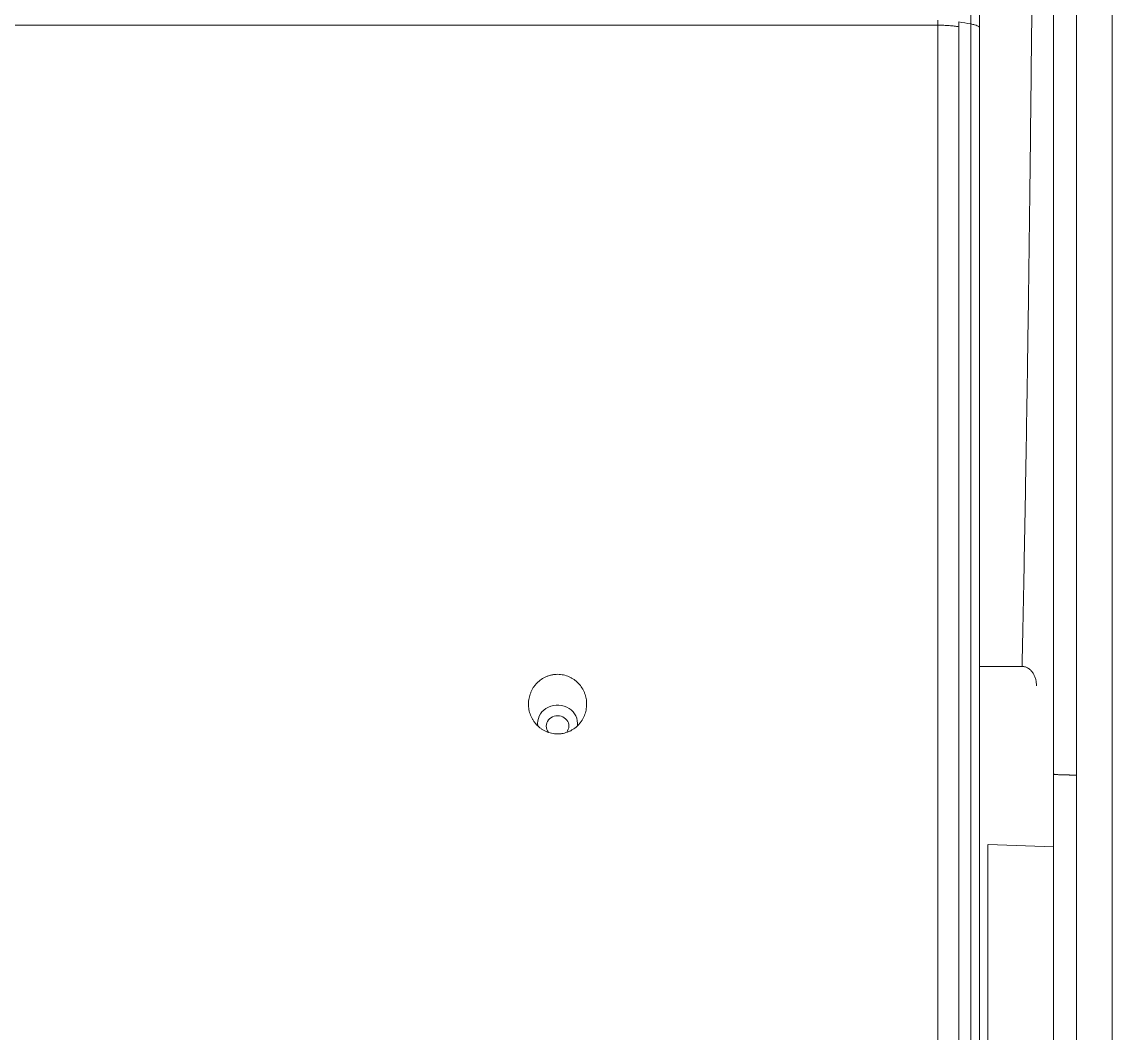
# Model space of a CAD drawing. Header units: millimetres. Extents: x 70151 to 230897, y 35202 to 113211.
# Drawn here: x 171917.25 to 171954.52, y 68723.11 to 68757.68 of the extents above; entities that cross this region are included whole.
import ezdxf

# ---------------------------------------------------------------- set-up
doc = ezdxf.new("R2010")
doc.units = ezdxf.units.MM
doc.header["$LTSCALE"] = 50
doc.layers.add('2-con', color=2, linetype='Continuous')
doc.layers.add('mark-B', color=2, linetype='Continuous', lineweight=20)

# ---------------------------------------------------------------- blocks, each defined once
blk = doc.blocks.new('무풍1way 일반')
at = {"layer": 'mark-B'}
for p, q in [((-443.206, -433.077), (-440.973, -433.155)), ((-442.132, -439.242), (-440.678, -439.242)), ((-442.132, -439.242), (-440.678, -439.242))]:
    blk.add_line(p, q, dxfattribs=at)
for centre, major_axis, start_param, end_param in [((-426.253, -437.3), (-0.681, 0), 6.121197, 6.283185), ((-426.253, -437.3), (-0.681, 0), 0, 3.287283), ((-426.253, -437.203), (0.387, 0), 2.50895, 6.283185), ((-426.253, -437.203), (0.387, 0), 0, 0.657572)]:
    blk.add_ellipse(centre, major_axis=major_axis, ratio=0.913545, start_param=start_param, end_param=end_param, dxfattribs=at)
for points, knots in [([(-445.215, -488.316), (-445.215, -487.577), (-445.215, -486.837), (-445.215, -485.354), (-445.215, -484.612), (-445.215, -482.385), (-445.215, -480.897), (-445.215, -477.917), (-445.215, -475.677), (-445.215, -473.432), (-445.215, -471.934), (-445.215, -471.184), (-445.215, -468.933), (-445.215, -467.431), (-445.215, -465.174), (-445.215, -464.421), (-445.215, -462.914), (-445.215, -462.16), (-445.215, -460.652), (-445.215, -459.897), (-445.215, -458.387), (-445.215, -457.632), (-445.215, -455.367), (-445.215, -453.856), (-445.215, -450.834), (-445.215, -449.322), (-445.215, -446.297), (-445.215, -444.784), (-445.215, -440.244), (-445.215, -437.215), (-445.215, -431.154), (-445.215, -428.121), (-445.215, -423.569), (-445.215, -422.051), (-445.215, -419.774), (-445.215, -419.015), (-445.215, -417.496), (-445.215, -416.736), (-445.215, -415.977)], [0, 0, 0, 0, 0.03125, 0.03125, 0.0625, 0.0625, 0.125, 0.125, 0.1875, 0.21875, 0.21875, 0.25, 0.25, 0.3125, 0.3125, 0.34375, 0.34375, 0.375, 0.375, 0.40625, 0.40625, 0.4375, 0.4375, 0.5, 0.5, 0.5625, 0.5625, 0.625, 0.625, 0.75, 0.75, 0.875, 0.875, 0.9375, 0.9375, 0.96875, 0.96875, 1, 1, 1, 1]), ([(-445.215, -488.316), (-445.215, -487.577), (-445.215, -486.837), (-445.215, -485.354), (-445.215, -484.612), (-445.215, -482.385), (-445.215, -480.897), (-445.215, -477.917), (-445.215, -475.677), (-445.215, -473.432), (-445.215, -471.934), (-445.215, -471.184), (-445.215, -468.933), (-445.215, -467.431), (-445.215, -465.174), (-445.215, -464.421), (-445.215, -462.914), (-445.215, -462.16), (-445.215, -460.652), (-445.215, -459.897), (-445.215, -458.387), (-445.215, -457.632), (-445.215, -455.367), (-445.215, -453.856), (-445.215, -450.834), (-445.215, -449.322), (-445.215, -446.297), (-445.215, -444.784), (-445.215, -440.244), (-445.215, -437.215), (-445.215, -431.154), (-445.215, -428.121), (-445.215, -423.569), (-445.215, -422.051), (-445.215, -419.774), (-445.215, -419.015), (-445.215, -417.496), (-445.215, -416.736), (-445.215, -415.977)], [0, 0, 0, 0, 0.03125, 0.03125, 0.0625, 0.0625, 0.125, 0.125, 0.1875, 0.21875, 0.21875, 0.25, 0.25, 0.3125, 0.3125, 0.34375, 0.34375, 0.375, 0.375, 0.40625, 0.40625, 0.4375, 0.4375, 0.5, 0.5, 0.5625, 0.5625, 0.625, 0.625, 0.75, 0.75, 0.875, 0.875, 0.9375, 0.9375, 0.96875, 0.96875, 1, 1, 1, 1]), ([(-443.993, -435.528), (-443.993, -432.242), (-443.993, -428.954), (-443.993, -424.018), (-443.993, -422.373), (-443.993, -419.903), (-443.993, -419.08), (-443.993, -417.433), (-443.993, -416.61), (-443.993, -415.786)], [0, 0, 0, 0, 0.5, 0.5, 0.75, 0.75, 0.875, 0.875, 1, 1, 1, 1]), ([(-443.993, -435.528), (-443.993, -432.242), (-443.993, -428.954), (-443.993, -424.018), (-443.993, -422.373), (-443.993, -419.903), (-443.993, -419.08), (-443.993, -417.433), (-443.993, -416.61), (-443.993, -415.786)], [0, 0, 0, 0, 0.5, 0.5, 0.75, 0.75, 0.875, 0.875, 1, 1, 1, 1]), ([(-440.968, -433.155), (-440.968, -433.155), (-440.968, -433.147), (-440.968, -433.11), (-440.968, -433.074), (-440.968, -433.012), (-440.968, -432.999), (-440.968, -432.97), (-440.968, -432.925), (-440.968, -432.872), (-440.968, -432.756), (-440.968, -432.574), (-440.968, -432.34), (-440.968, -432.145), (-440.968, -432.076), (-440.968, -431.986), (-440.968, -431.968), (-440.968, -431.931), (-440.968, -431.912), (-440.968, -431.856), (-440.968, -431.818), (-440.968, -431.623), (-440.968, -431.455), (-440.968, -431.099), (-440.968, -430.91), (-440.968, -430.51), (-440.968, -430.299), (-440.968, -430.022), (-440.968, -429.965), (-440.968, -429.852), (-440.968, -429.679), (-440.968, -429.503), (-440.968, -429.145), (-440.968, -428.652), (-440.968, -428.131), (-440.968, -427.728), (-440.968, -427.592), (-440.968, -427.386), (-440.968, -427.316), (-440.968, -427.211), (-440.968, -427.176), (-440.968, -427.106), (-440.968, -426.79), (-440.968, -426.47), (-440.968, -425.896), (-440.968, -425.605), (-440.968, -425.019), (-440.968, -424.723), (-440.968, -424.349), (-440.968, -424.274), (-440.968, -424.124), (-440.968, -424.049), (-440.968, -423.823), (-440.968, -423.674), (-440.968, -423.226), (-440.969, -422.632), (-440.969, -422.045), (-440.969, -421.608), (-440.969, -421.463), (-440.969, -421.246), (-440.969, -421.173), (-440.969, -421.029), (-440.969, -420.957), (-440.969, -420.599), (-440.969, -420.318), (-440.969, -419.771), (-440.969, -419.503), (-440.969, -418.981), (-440.969, -418.726), (-440.97, -418.415), (-440.97, -418.322), (-440.97, -418.231), (-440.97, -418.17), (-440.97, -418.14), (-440.97, -417.989), (-440.97, -417.87), (-440.97, -417.524), (-440.97, -417.082), (-440.97, -416.681), (-440.97, -416.3), (-440.97, -416.12), (-440.97, -415.95)], [0, 0, 0, 0, 0.02803, 0.02803, 0.065413, 0.065413, 0.074759, 0.074759, 0.084105, 0.102797, 0.102797, 0.14018, 0.177564, 0.177564, 0.196255, 0.196255, 0.200928, 0.200928, 0.205601, 0.205601, 0.214947, 0.214947, 0.252331, 0.252331, 0.289714, 0.289714, 0.327097, 0.327097, 0.336443, 0.336443, 0.345789, 0.364481, 0.364481, 0.401864, 0.439248, 0.439248, 0.45794, 0.45794, 0.467286, 0.467286, 0.471958, 0.471958, 0.476631, 0.514015, 0.514015, 0.551398, 0.551398, 0.588782, 0.588782, 0.598128, 0.598128, 0.607474, 0.607474, 0.626165, 0.626165, 0.663549, 0.700932, 0.700932, 0.719624, 0.719624, 0.72897, 0.72897, 0.738316, 0.738316, 0.775699, 0.775699, 0.813083, 0.813083, 0.850466, 0.850466, 0.859812, 0.864485, 0.864485, 0.869158, 0.869158, 0.88785, 0.88785, 0.925233, 0.962617, 0.962617, 1, 1, 1, 1]), ([(-443.206, -435.562), (-443.206, -432.51), (-443.206, -429.455), (-443.206, -424.87), (-443.206, -423.341), (-443.206, -421.048), (-443.206, -420.283), (-443.206, -418.753), (-443.206, -417.988), (-443.206, -417.223)], [0, 0, 0, 0, 0.5, 0.5, 0.75, 0.75, 0.875, 0.875, 1, 1, 1, 1]), ([(-443.206, -435.562), (-443.206, -432.51), (-443.206, -429.455), (-443.206, -424.87), (-443.206, -423.341), (-443.206, -421.048), (-443.206, -420.283), (-443.206, -418.753), (-443.206, -417.988), (-443.206, -417.223)], [0, 0, 0, 0, 0.5, 0.5, 0.75, 0.75, 0.875, 0.875, 1, 1, 1, 1]), ([(-440.383, -426.34), (-440.383, -432.166), (-440.384, -437.984), (-440.385, -446.7), (-440.385, -449.603), (-440.385, -453.956), (-440.385, -455.406), (-440.385, -457.581), (-440.385, -458.668), (-440.385, -459.755), (-440.385, -460.479), (-440.385, -460.841), (-440.385, -461.204)], [0, 0, 0, 0, 0.5, 0.5, 0.75, 0.75, 0.875, 0.875, 0.9375, 0.96875, 0.96875, 1, 1, 1, 1]), ([(-439.969, -461.11), (-439.969, -458.225), (-439.969, -455.338), (-439.969, -449.561), (-439.969, -446.67), (-439.968, -437.993), (-439.967, -432.201), (-439.967, -426.402)], [0, 0, 0, 0, 0.25, 0.25, 0.5, 0.5, 1, 1, 1, 1]), ([(-439.257, -426.445), (-439.257, -432.246), (-439.258, -438.039), (-439.259, -446.719), (-439.259, -449.61), (-439.259, -455.389), (-439.259, -458.277), (-439.259, -461.162)], [0, 0, 0, 0, 0.5, 0.5, 0.75, 0.75, 1, 1, 1, 1]), ([(-440.677, -430.058), (-440.677, -430.082), (-440.677, -430.107), (-440.677, -430.159), (-440.677, -430.186), (-440.677, -430.267), (-440.677, -430.324), (-440.677, -430.412), (-440.677, -430.442), (-440.677, -430.502), (-440.677, -430.533), (-440.677, -430.624), (-440.677, -430.686), (-440.677, -430.762), (-440.677, -430.778), (-440.677, -430.809), (-440.677, -430.824), (-440.677, -430.87), (-440.677, -430.9), (-440.677, -430.989), (-440.677, -431.047), (-440.677, -431.117), (-440.677, -431.131), (-440.677, -431.158), (-440.677, -431.199), (-440.677, -431.237), (-440.677, -431.312), (-440.677, -431.358), (-440.677, -431.402)], [0, 0, 0, 0, 0.0625, 0.0625, 0.125, 0.125, 0.25, 0.25, 0.3125, 0.3125, 0.375, 0.375, 0.5, 0.5, 0.53125, 0.53125, 0.5625, 0.5625, 0.625, 0.625, 0.75, 0.75, 0.78125, 0.78125, 0.8125, 0.875, 0.875, 1, 1, 1, 1]), ([(-440.678, -435.572), (-440.678, -435.539), (-440.678, -435.469), (-440.678, -435.38), (-440.678, -435.328), (-440.678, -435.307), (-440.678, -435.296), (-440.678, -435.264), (-440.678, -435.242), (-440.678, -435.176), (-440.678, -435.13), (-440.678, -435.06), (-440.678, -435.037), (-440.678, -434.989), (-440.678, -434.965), (-440.678, -434.921), (-440.678, -434.901), (-440.678, -434.881)], [0, 0, 0, 0, 0.184715, 0.36943, 0.415609, 0.415609, 0.461788, 0.461788, 0.554146, 0.554146, 0.738861, 0.738861, 0.831218, 0.831218, 0.923576, 0.923576, 1, 1, 1, 1]), ([(-443.993, -435.528), (-443.987, -435.528), (-443.977, -435.528), (-443.961, -435.528), (-443.945, -435.528), (-443.929, -435.528), (-443.913, -435.528), (-443.897, -435.528), (-443.881, -435.529), (-443.865, -435.529), (-443.849, -435.529), (-443.834, -435.529), (-443.818, -435.53), (-443.802, -435.53), (-443.787, -435.53), (-443.772, -435.53), (-443.756, -435.531), (-443.741, -435.531), (-443.726, -435.531), (-443.711, -435.531), (-443.696, -435.532), (-443.663, -435.532), (-443.613, -435.534), (-443.548, -435.536), (-443.487, -435.538), (-443.432, -435.54), (-443.382, -435.542), (-443.339, -435.545), (-443.299, -435.547), (-443.274, -435.549), (-443.26, -435.551), (-443.254, -435.552), (-443.248, -435.552), (-443.242, -435.553), (-443.236, -435.554), (-443.23, -435.555), (-443.225, -435.556), (-443.22, -435.556), (-443.216, -435.557), (-443.212, -435.558), (-443.209, -435.56), (-443.207, -435.561), (-443.207, -435.561), (-443.206, -435.562)], [0, 0, 0, 0, 0.012213, 0.024456, 0.036729, 0.049032, 0.061366, 0.073731, 0.086126, 0.098552, 0.111009, 0.123497, 0.136016, 0.148567, 0.161149, 0.173762, 0.186407, 0.199083, 0.211792, 0.224532, 0.237304, 0.250109, 0.310197, 0.3719, 0.435228, 0.500189, 0.558009, 0.618953, 0.683027, 0.750234, 0.764194, 0.779031, 0.794742, 0.811329, 0.828791, 0.847129, 0.866341, 0.886429, 0.907393, 0.929232, 0.951946, 0.975535, 1, 1, 1, 1]), ([(-443.993, -488.316), (-443.993, -486.152), (-443.993, -483.982), (-443.993, -480.718), (-443.993, -479.629), (-443.993, -477.447), (-443.993, -476.354), (-443.993, -473.073), (-443.993, -470.881), (-443.993, -467.584), (-443.993, -466.484), (-443.993, -464.832), (-443.993, -464.281), (-443.993, -463.179), (-443.993, -462.627), (-443.993, -460.972), (-443.993, -459.868), (-443.993, -457.659), (-443.993, -456.554), (-443.993, -453.239), (-443.993, -451.028), (-443.993, -446.603), (-443.993, -444.39), (-443.993, -439.96), (-443.993, -437.744), (-443.993, -435.528)], [0, 0, 0, 0, 0.125, 0.125, 0.1875, 0.1875, 0.25, 0.25, 0.375, 0.375, 0.4375, 0.4375, 0.46875, 0.46875, 0.5, 0.5, 0.5625, 0.5625, 0.625, 0.625, 0.75, 0.75, 0.875, 0.875, 1, 1, 1, 1]), ([(-443.993, -435.528), (-443.987, -435.528), (-443.977, -435.528), (-443.961, -435.528), (-443.945, -435.528), (-443.929, -435.528), (-443.913, -435.528), (-443.897, -435.528), (-443.881, -435.529), (-443.865, -435.529), (-443.849, -435.529), (-443.834, -435.529), (-443.818, -435.53), (-443.802, -435.53), (-443.787, -435.53), (-443.772, -435.53), (-443.756, -435.531), (-443.741, -435.531), (-443.726, -435.531), (-443.711, -435.531), (-443.696, -435.532), (-443.663, -435.532), (-443.613, -435.534), (-443.548, -435.536), (-443.487, -435.538), (-443.432, -435.54), (-443.382, -435.542), (-443.339, -435.545), (-443.299, -435.547), (-443.274, -435.549), (-443.26, -435.551), (-443.254, -435.552), (-443.248, -435.552), (-443.242, -435.553), (-443.236, -435.554), (-443.23, -435.555), (-443.225, -435.556), (-443.22, -435.556), (-443.216, -435.557), (-443.212, -435.558), (-443.209, -435.56), (-443.207, -435.561), (-443.207, -435.561), (-443.206, -435.562)], [0, 0, 0, 0, 0.012213, 0.024456, 0.036729, 0.049032, 0.061366, 0.073731, 0.086126, 0.098552, 0.111009, 0.123497, 0.136016, 0.148567, 0.161149, 0.173762, 0.186407, 0.199083, 0.211792, 0.224532, 0.237304, 0.250109, 0.310197, 0.3719, 0.435228, 0.500189, 0.558009, 0.618953, 0.683027, 0.750234, 0.764194, 0.779031, 0.794742, 0.811329, 0.828791, 0.847129, 0.866341, 0.886429, 0.907393, 0.929232, 0.951946, 0.975535, 1, 1, 1, 1]), ([(-443.993, -488.316), (-443.993, -486.152), (-443.993, -483.982), (-443.993, -480.718), (-443.993, -479.629), (-443.993, -477.447), (-443.993, -476.354), (-443.993, -473.073), (-443.993, -470.881), (-443.993, -467.584), (-443.993, -466.484), (-443.993, -464.832), (-443.993, -464.281), (-443.993, -463.179), (-443.993, -462.627), (-443.993, -460.972), (-443.993, -459.868), (-443.993, -457.659), (-443.993, -456.554), (-443.993, -453.239), (-443.993, -451.028), (-443.993, -446.603), (-443.993, -444.39), (-443.993, -439.96), (-443.993, -437.744), (-443.993, -435.528)], [0, 0, 0, 0, 0.125, 0.125, 0.1875, 0.1875, 0.25, 0.25, 0.375, 0.375, 0.4375, 0.4375, 0.46875, 0.46875, 0.5, 0.5, 0.5625, 0.5625, 0.625, 0.625, 0.75, 0.75, 0.875, 0.875, 1, 1, 1, 1]), ([(-443.207, -435.562), (-443.207, -439.993), (-443.207, -444.421), (-443.207, -451.054), (-443.207, -453.265), (-443.206, -456.578), (-443.206, -457.682), (-443.207, -459.89), (-443.207, -460.994), (-443.207, -462.648), (-443.207, -463.199), (-443.207, -464.301), (-443.207, -464.851), (-443.207, -466.502), (-443.207, -467.602), (-443.207, -470.896), (-443.207, -473.087), (-443.207, -476.366), (-443.207, -477.458), (-443.207, -479.638), (-443.207, -480.727), (-443.207, -483.988), (-443.207, -486.155), (-443.207, -488.316)], [0, 0, 0, 0, 0.25, 0.25, 0.375, 0.375, 0.4375, 0.4375, 0.5, 0.5, 0.53125, 0.53125, 0.5625, 0.5625, 0.625, 0.625, 0.75, 0.75, 0.8125, 0.8125, 0.875, 0.875, 1, 1, 1, 1]), ([(-443.207, -435.562), (-443.207, -439.993), (-443.207, -444.421), (-443.207, -451.054), (-443.207, -453.265), (-443.206, -456.578), (-443.206, -457.682), (-443.207, -459.89), (-443.207, -460.994), (-443.207, -462.648), (-443.207, -463.199), (-443.207, -464.301), (-443.207, -464.851), (-443.207, -466.502), (-443.207, -467.602), (-443.207, -470.896), (-443.207, -473.087), (-443.207, -476.366), (-443.207, -477.458), (-443.207, -479.638), (-443.207, -480.727), (-443.207, -483.988), (-443.207, -486.155), (-443.207, -488.316)], [0, 0, 0, 0, 0.25, 0.25, 0.375, 0.375, 0.4375, 0.4375, 0.5, 0.5, 0.53125, 0.53125, 0.5625, 0.5625, 0.625, 0.625, 0.75, 0.75, 0.8125, 0.8125, 0.875, 0.875, 1, 1, 1, 1]), ([(-440.679, -444.366), (-440.679, -444.282), (-440.679, -444.198), (-440.679, -443.888), (-440.679, -443.661), (-440.679, -442.528), (-440.678, -441.621), (-440.678, -439), (-440.678, -437.286), (-440.678, -435.572)], [0, 0, 0, 0, 0.028565, 0.028565, 0.105898, 0.105898, 0.415231, 0.415231, 1, 1, 1, 1]), ([(-427.246, -437.897), (-427.243, -437.831), (-427.223, -437.702), (-427.18, -437.579), (-427.146, -437.505), (-427.138, -437.49), (-427.123, -437.46), (-427.099, -437.417), (-427.054, -437.349), (-427.014, -437.297), (-426.981, -437.26), (-426.97, -437.248), (-426.947, -437.225), (-426.935, -437.213), (-426.874, -437.156), (-426.822, -437.116), (-426.738, -437.065), (-426.709, -437.049), (-426.664, -437.027), (-426.649, -437.02), (-426.618, -437.007), (-426.603, -437.001), (-426.525, -436.973), (-426.461, -436.956), (-426.379, -436.944), (-426.363, -436.942), (-426.329, -436.939), (-426.313, -436.938), (-426.263, -436.936), (-426.23, -436.936), (-426.131, -436.942), (-426.065, -436.952), (-425.936, -436.987), (-425.874, -437.01), (-425.786, -437.055), (-425.757, -437.071), (-425.715, -437.098), (-425.701, -437.107), (-425.674, -437.126), (-425.661, -437.136), (-425.596, -437.187), (-425.548, -437.232), (-425.495, -437.295), (-425.484, -437.308), (-425.464, -437.334), (-425.454, -437.347), (-425.426, -437.388), (-425.408, -437.416), (-425.36, -437.501), (-425.333, -437.561), (-425.291, -437.686), (-425.276, -437.75), (-425.263, -437.847), (-425.26, -437.879), (-425.257, -437.945), (-425.258, -437.978), (-425.263, -438.077), (-425.273, -438.141), (-425.296, -438.236), (-425.305, -438.268), (-425.322, -438.314), (-425.328, -438.33), (-425.34, -438.36), (-425.347, -438.375), (-425.381, -438.45), (-425.414, -438.506), (-425.462, -438.573), (-425.472, -438.586), (-425.493, -438.612), (-425.503, -438.625), (-425.536, -438.662), (-425.559, -438.685), (-425.631, -438.752), (-425.683, -438.792), (-425.754, -438.836), (-425.768, -438.844), (-425.798, -438.86), (-425.842, -438.883), (-425.918, -438.915), (-425.981, -438.935), (-426.029, -438.947), (-426.045, -438.951), (-426.078, -438.957), (-426.094, -438.96), (-426.177, -438.972), (-426.243, -438.975), (-426.342, -438.969), (-426.375, -438.966), (-426.441, -438.955), (-426.474, -438.948), (-426.569, -438.922), (-426.631, -438.899), (-426.705, -438.862), (-426.72, -438.854), (-426.749, -438.837), (-426.792, -438.812), (-426.859, -438.764), (-426.909, -438.721), (-426.956, -438.676), (-426.979, -438.651), (-427.044, -438.576), (-427.081, -438.522), (-427.122, -438.451), (-427.13, -438.437), (-427.144, -438.407), (-427.152, -438.392), (-427.172, -438.347), (-427.184, -438.316), (-427.215, -438.223), (-427.23, -438.16), (-427.243, -438.062), (-427.246, -438.029), (-427.248, -437.963), (-427.248, -437.93), (-427.246, -437.897)], [0, 0, 0, 0, 0.03125, 0.0625, 0.0625, 0.070313, 0.070313, 0.078125, 0.09375, 0.109375, 0.109375, 0.117188, 0.117188, 0.125, 0.125, 0.15625, 0.15625, 0.171875, 0.171875, 0.179688, 0.179688, 0.1875, 0.1875, 0.21875, 0.21875, 0.226563, 0.226563, 0.234375, 0.234375, 0.25, 0.25, 0.28125, 0.28125, 0.3125, 0.3125, 0.328125, 0.328125, 0.335938, 0.335938, 0.34375, 0.34375, 0.375, 0.375, 0.382813, 0.382813, 0.390625, 0.390625, 0.40625, 0.40625, 0.4375, 0.4375, 0.46875, 0.46875, 0.484375, 0.484375, 0.5, 0.5, 0.53125, 0.53125, 0.546875, 0.546875, 0.554688, 0.554688, 0.5625, 0.5625, 0.59375, 0.59375, 0.601563, 0.601563, 0.609375, 0.609375, 0.625, 0.625, 0.65625, 0.65625, 0.664063, 0.664063, 0.671875, 0.6875, 0.703125, 0.703125, 0.710938, 0.710938, 0.71875, 0.71875, 0.75, 0.75, 0.765625, 0.765625, 0.78125, 0.78125, 0.8125, 0.8125, 0.820313, 0.820313, 0.828125, 0.84375, 0.859375, 0.859375, 0.875, 0.875, 0.90625, 0.90625, 0.914063, 0.914063, 0.921875, 0.921875, 0.9375, 0.9375, 0.96875, 0.96875, 0.984375, 0.984375, 1, 1, 1, 1]), ([(-442.627, -438.574), (-442.628, -438.613), (-442.625, -438.651), (-442.616, -438.726), (-442.608, -438.764), (-442.594, -438.819), (-442.588, -438.838), (-442.576, -438.874), (-442.569, -438.892), (-442.546, -438.945), (-442.529, -438.978), (-442.498, -439.027), (-442.486, -439.043), (-442.463, -439.073), (-442.438, -439.102), (-442.41, -439.128), (-442.381, -439.153), (-442.365, -439.164), (-442.317, -439.196), (-442.283, -439.213), (-442.209, -439.236), (-442.171, -439.242), (-442.132, -439.242)], [0, 0, 0, 0, 0.125, 0.125, 0.25, 0.25, 0.3125, 0.3125, 0.375, 0.375, 0.5, 0.5, 0.5625, 0.5625, 0.625, 0.6875, 0.6875, 0.75, 0.75, 0.875, 0.875, 1, 1, 1, 1]), ([(-442.627, -438.574), (-442.628, -438.613), (-442.625, -438.651), (-442.616, -438.726), (-442.608, -438.764), (-442.594, -438.819), (-442.588, -438.838), (-442.576, -438.874), (-442.569, -438.892), (-442.546, -438.945), (-442.529, -438.978), (-442.498, -439.027), (-442.486, -439.043), (-442.463, -439.073), (-442.438, -439.102), (-442.41, -439.128), (-442.381, -439.153), (-442.365, -439.164), (-442.317, -439.196), (-442.283, -439.213), (-442.209, -439.236), (-442.171, -439.242), (-442.132, -439.242)], [0, 0, 0, 0, 0.125, 0.125, 0.25, 0.25, 0.3125, 0.3125, 0.375, 0.375, 0.5, 0.5, 0.5625, 0.5625, 0.625, 0.6875, 0.6875, 0.75, 0.75, 0.875, 0.875, 1, 1, 1, 1]), ([(-442.132, -439.242), (-442.153, -440.171), (-442.173, -441.134), (-442.212, -443.126), (-442.231, -444.154), (-442.268, -446.277), (-442.286, -447.371), (-442.308, -448.78), (-442.313, -449.064), (-442.319, -449.493), (-442.321, -449.637), (-442.325, -449.925), (-442.336, -450.646), (-442.346, -451.376), (-442.371, -453.143), (-442.386, -454.342), (-442.415, -456.78), (-442.429, -458.02), (-442.456, -460.539), (-442.469, -461.819), (-442.493, -464.42), (-442.505, -465.741), (-442.515, -467.083)], [0, 0, 0, 0, 0.125, 0.125, 0.25, 0.25, 0.375, 0.375, 0.40625, 0.40625, 0.421875, 0.421875, 0.4375, 0.5, 0.5, 0.625, 0.625, 0.75, 0.75, 0.875, 0.875, 1, 1, 1, 1]), ([(-442.132, -439.242), (-442.153, -440.171), (-442.173, -441.134), (-442.212, -443.126), (-442.231, -444.154), (-442.268, -446.277), (-442.286, -447.371), (-442.308, -448.78), (-442.313, -449.064), (-442.319, -449.493), (-442.321, -449.637), (-442.325, -449.925), (-442.336, -450.646), (-442.346, -451.376), (-442.371, -453.143), (-442.386, -454.342), (-442.415, -456.78), (-442.429, -458.02), (-442.456, -460.539), (-442.469, -461.819), (-442.493, -464.42), (-442.505, -465.741), (-442.515, -467.083)], [0, 0, 0, 0, 0.125, 0.125, 0.25, 0.25, 0.375, 0.375, 0.40625, 0.40625, 0.421875, 0.421875, 0.4375, 0.5, 0.5, 0.625, 0.625, 0.75, 0.75, 0.875, 0.875, 1, 1, 1, 1]), ([(-440.679, -446.558), (-440.679, -447.769), (-440.679, -448.98), (-440.679, -451.401), (-440.679, -452.611), (-440.679, -455.031), (-440.679, -456.241), (-440.679, -458.054), (-440.679, -458.659), (-440.679, -459.566), (-440.679, -459.868), (-440.679, -460.472), (-440.679, -460.774), (-440.679, -461.076)], [0, 0, 0, 0, 0.25, 0.25, 0.5, 0.5, 0.75, 0.75, 0.875, 0.875, 0.9375, 0.9375, 1, 1, 1, 1]), ([(-440.679, -461.076), (-440.679, -462.218), (-440.679, -463.358), (-440.679, -465.635), (-440.679, -466.773), (-440.679, -470.181), (-440.679, -472.448), (-440.679, -475.841), (-440.679, -476.97), (-440.679, -479.226), (-440.679, -480.352), (-440.679, -483.727), (-440.679, -485.97), (-440.679, -488.206)], [0, 0, 0, 0, 0.125, 0.125, 0.25, 0.25, 0.5, 0.5, 0.625, 0.625, 0.75, 0.75, 1, 1, 1, 1]), ([(-440.385, -461.203), (-440.432, -461.195), (-440.474, -461.186), (-440.547, -461.166), (-440.578, -461.156), (-440.628, -461.134), (-440.647, -461.123), (-440.673, -461.1), (-440.679, -461.088), (-440.679, -461.076)], [0, 0, 0, 0, 0.25, 0.25, 0.5, 0.5, 0.75, 0.75, 1, 1, 1, 1]), ([(-439.259, -461.162), (-439.325, -461.162), (-439.391, -461.161), (-439.52, -461.156), (-439.583, -461.153), (-439.704, -461.144), (-439.762, -461.138), (-439.872, -461.125), (-439.923, -461.118), (-439.969, -461.11)], [0, 0, 0, 0, 0.25, 0.25, 0.5, 0.5, 0.75, 0.75, 1, 1, 1, 1]), ([(-440.385, -461.203), (-440.385, -462.347), (-440.385, -463.49), (-440.385, -465.773), (-440.385, -466.913), (-440.385, -470.329), (-440.385, -472.601), (-440.385, -477.134), (-440.385, -479.395), (-440.385, -483.905), (-440.385, -486.153), (-440.385, -488.395)], [0, 0, 0, 0, 0.125, 0.125, 0.25, 0.25, 0.5, 0.5, 0.75, 0.75, 1, 1, 1, 1])]:
    blk.add_open_spline(points, degree=3, knots=knots, dxfattribs=at)
for points, degree in [([(-440.677, -426.236), (-440.677, -428.826), (-440.677, -431.414), (-440.678, -434)], 3), ([(-440.677, -431.24), (-440.677, -431.221), (-440.677, -431.283)], 2), ([(-440.678, -434.002), (-440.678, -433.135), (-440.678, -432.268), (-440.677, -431.402)], 3), ([(-440.678, -434), (-440.678, -434.023), (-440.678, -434.046), (-440.678, -434.068)], 3), ([(-440.678, -434.908), (-440.678, -434.628), (-440.678, -434.348), (-440.678, -434.068)], 3), ([(-440.678, -434.908), (-440.678, -434.909), (-440.678, -434.909), (-440.678, -434.91)], 3), ([(-440.678, -434.91), (-440.678, -434.937), (-440.678, -434.964), (-440.678, -434.99)], 3), ([(-440.678, -434.99), (-440.678, -435.061), (-440.678, -435.131), (-440.678, -435.202)], 3), ([(-440.678, -435.202), (-440.678, -435.279), (-440.678, -435.355), (-440.678, -435.432)], 3), ([(-443.206, -435.562), (-443.206, -435.562), (-443.206, -435.562), (-443.207, -435.562)], 3), ([(-443.206, -435.562), (-443.206, -435.562), (-443.206, -435.562), (-443.207, -435.562)], 3), ([(-440.678, -435.432), (-440.678, -438.11), (-440.678, -440.786), (-440.679, -443.461)], 3), ([(-440.679, -443.461), (-440.679, -443.763), (-440.679, -444.064), (-440.679, -444.366)], 3), ([(-440.679, -445.482), (-440.679, -445.11), (-440.679, -444.738), (-440.679, -444.366)], 3), ([(-440.679, -446.558), (-440.679, -446.199), (-440.679, -445.84), (-440.679, -445.482)], 3), ([(-439.969, -461.278), (-439.969, -461.222), (-439.969, -461.166), (-439.969, -461.11)], 3), ([(-440.385, -461.204), (-440.247, -461.228), (-440.108, -461.253), (-439.969, -461.278)], 3), ([(-439.259, -461.162), (-439.259, -461.218), (-439.259, -461.274), (-439.259, -461.33)], 3), ([(-439.259, -461.162), (-439.22, -461.162), (-439.18, -461.162), (-439.141, -461.162)], 3), ([(-439.141, -461.163), (-292.761, -461.163), (-146.38, -461.163), (0, -461.163)], 3)]:
    blk.add_open_spline(points, degree=degree, dxfattribs=at)
blk = doc.blocks.new('dpdjzjs')
at = {"layer": 'mark-B', "rotation": 180}
blk.add_blockref('무풍1way 일반', (171509.31, 88288.448), dxfattribs=at)

msp = doc.modelspace()

# ---------------------------------------------------------------- block references
at = {"layer": '2-con'}
msp.add_blockref('dpdjzjs', (0, -19992.043), dxfattribs=at)

doc.saveas('drawing.dxf')
